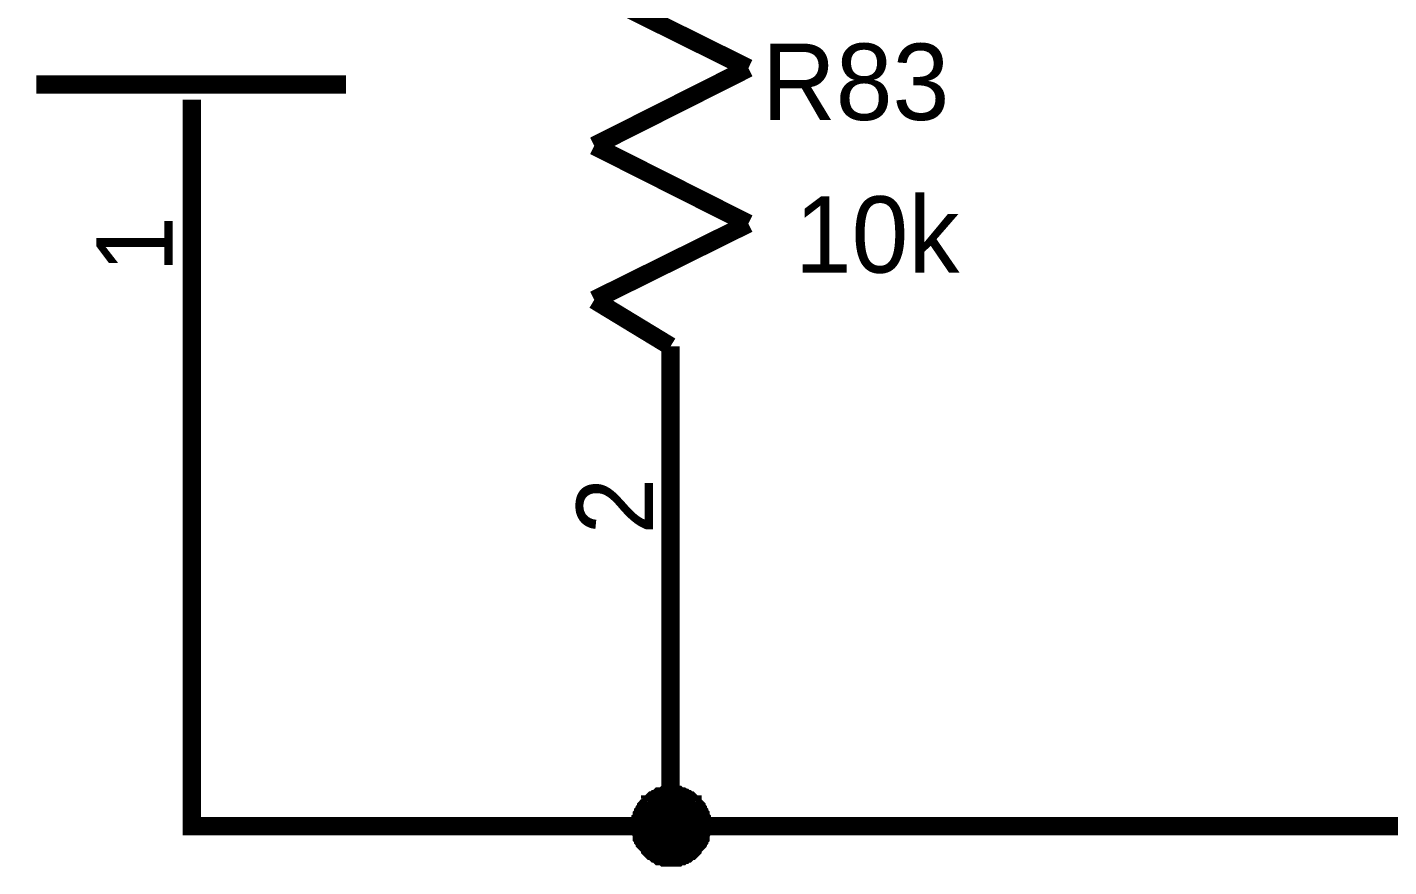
# Model space of a CAD drawing. Header units: millimetres. Extents: x 0 to 800, y 0 to 567.
# Drawn here: x 475.34 to 497.7, y 489.29 to 503.08 of the extents above; entities that cross this region are included whole.
import ezdxf

# ---------------------------------------------------------------- set-up
doc = ezdxf.new("R2010")
doc.units = ezdxf.units.MM
doc.layers.add('Sheet', color=255, linetype='Continuous')

msp = doc.modelspace()

# ---------------------------------------------------------------- linework, layer by layer
at = {"layer": 'Sheet'}
for points, const_width in [([(487.183, 502.404), (484.652, 503.659)], 0.3), ([(484.652, 501.128), (487.183, 502.404)], 0.3), ([(480.575, 502.136), (475.491, 502.136)], 0.3), ([(478.044, 501.889), (478.044, 500.366)], 0.3), ([(478.044, 501.889), (478.044, 501.643)], 0.3), ([(487.183, 499.851), (484.652, 501.128)], 0.3), ([(478.044, 500.366), (478.044, 489.951), (485.906, 489.951)], 0.3), ([(484.652, 498.597), (487.183, 499.851)], 0.3), ([(485.906, 497.835), (484.652, 498.597)], 0.3), ([(485.906, 497.835), (485.906, 492.75)], 0.3), ([(485.906, 497.835), (485.906, 497.073)], 0.3), ([(485.906, 492.75), (485.906, 489.951), (514.868, 489.951), (523.246, 489.951), (523.246, 492.482)], 0.3), ([(485.413, 489.951), (485.413, 489.973), (485.413, 489.995), (485.413, 490.04), (485.413, 490.063), (485.436, 490.085), (485.436, 490.107), (485.436, 490.13), (485.458, 490.152), (485.458, 490.175), (485.481, 490.197), (485.481, 490.219), (485.503, 490.242), (485.503, 490.264), (485.525, 490.287), (485.548, 490.309), (485.57, 490.309), (485.57, 490.331), (485.593, 490.354), (485.615, 490.376), (485.637, 490.376), (485.66, 490.399), (485.682, 490.399), (485.705, 490.421), (485.705, 490.421), (485.727, 490.443), (485.772, 490.443), (485.794, 490.443), (485.817, 490.466), (485.839, 490.466), (485.861, 490.466), (485.884, 490.466), (485.906, 490.466)], 0.3), ([(485.413, 489.951), (485.413, 489.973), (485.413, 489.995), (485.413, 490.04), (485.413, 490.063), (485.436, 490.085), (485.436, 490.107), (485.436, 490.13), (485.458, 490.152), (485.458, 490.175), (485.481, 490.197), (485.481, 490.219), (485.503, 490.242), (485.503, 490.264), (485.525, 490.287), (485.548, 490.309), (485.57, 490.309), (485.57, 490.331), (485.593, 490.354), (485.615, 490.376), (485.637, 490.376), (485.66, 490.399), (485.682, 490.399), (485.705, 490.421), (485.705, 490.421), (485.727, 490.443), (485.772, 490.443), (485.794, 490.443), (485.817, 490.466), (485.839, 490.466), (485.861, 490.466), (485.884, 490.466), (485.906, 490.466)], 0.3), ([(485.413, 489.951), (485.413, 489.973), (485.413, 489.995), (485.413, 490.04), (485.413, 490.063), (485.436, 490.085), (485.436, 490.107), (485.436, 490.13), (485.458, 490.152), (485.458, 490.175), (485.481, 490.197), (485.481, 490.219), (485.503, 490.242), (485.503, 490.264), (485.525, 490.287), (485.548, 490.309), (485.57, 490.309), (485.57, 490.331), (485.593, 490.354), (485.615, 490.376), (485.637, 490.376), (485.66, 490.399), (485.682, 490.399), (485.705, 490.421), (485.705, 490.421), (485.727, 490.443), (485.772, 490.443), (485.794, 490.443), (485.817, 490.466), (485.839, 490.466), (485.861, 490.466), (485.884, 490.466), (485.906, 490.466)], 0.3), ([(485.413, 489.951), (485.413, 489.973), (485.413, 489.995), (485.413, 490.04), (485.413, 490.063), (485.436, 490.085), (485.436, 490.107), (485.436, 490.13), (485.458, 490.152), (485.458, 490.175), (485.481, 490.197), (485.481, 490.219), (485.503, 490.242), (485.503, 490.264), (485.525, 490.287), (485.548, 490.309), (485.57, 490.309), (485.57, 490.331), (485.593, 490.354), (485.615, 490.376), (485.637, 490.376), (485.66, 490.399), (485.682, 490.399), (485.705, 490.421), (485.705, 490.421), (485.727, 490.443), (485.772, 490.443), (485.794, 490.443), (485.817, 490.466), (485.839, 490.466), (485.861, 490.466), (485.884, 490.466), (485.906, 490.466)], 0.3), ([(485.906, 490.466), (485.906, 490.466)], 0.3), ([(485.906, 490.466), (485.929, 490.466), (485.951, 490.466), (485.996, 490.466), (486.018, 490.466), (486.041, 490.443), (486.063, 490.443), (486.085, 490.443), (486.108, 490.421), (486.13, 490.421), (486.153, 490.399), (486.175, 490.399), (486.197, 490.376), (486.22, 490.376), (486.242, 490.354), (486.265, 490.331), (486.265, 490.309), (486.287, 490.309), (486.309, 490.287), (486.332, 490.264), (486.332, 490.242), (486.354, 490.219), (486.354, 490.197), (486.377, 490.175), (486.377, 490.152), (486.399, 490.13), (486.399, 490.107), (486.399, 490.085), (486.421, 490.063), (486.421, 490.04), (486.421, 489.995), (486.421, 489.973), (486.421, 489.951)], 0.3), ([(485.906, 490.466), (485.906, 490.466)], 0.3), ([(485.906, 490.466), (485.929, 490.466), (485.951, 490.466), (485.996, 490.466), (486.018, 490.466), (486.041, 490.443), (486.063, 490.443), (486.085, 490.443), (486.108, 490.421), (486.13, 490.421), (486.153, 490.399), (486.175, 490.399), (486.197, 490.376), (486.22, 490.376), (486.242, 490.354), (486.265, 490.331), (486.265, 490.309), (486.287, 490.309), (486.309, 490.287), (486.332, 490.264), (486.332, 490.242), (486.354, 490.219), (486.354, 490.197), (486.377, 490.175), (486.377, 490.152), (486.399, 490.13), (486.399, 490.107), (486.399, 490.085), (486.421, 490.063), (486.421, 490.04), (486.421, 489.995), (486.421, 489.973), (486.421, 489.951)], 0.3), ([(485.906, 490.466), (485.906, 490.466)], 0.3), ([(485.906, 490.466), (485.929, 490.466), (485.951, 490.466), (485.996, 490.466), (486.018, 490.466), (486.041, 490.443), (486.063, 490.443), (486.085, 490.443), (486.108, 490.421), (486.13, 490.421), (486.153, 490.399), (486.175, 490.399), (486.197, 490.376), (486.22, 490.376), (486.242, 490.354), (486.265, 490.331), (486.265, 490.309), (486.287, 490.309), (486.309, 490.287), (486.332, 490.264), (486.332, 490.242), (486.354, 490.219), (486.354, 490.197), (486.377, 490.175), (486.377, 490.152), (486.399, 490.13), (486.399, 490.107), (486.399, 490.085), (486.421, 490.063), (486.421, 490.04), (486.421, 489.995), (486.421, 489.973), (486.421, 489.951)], 0.3), ([(485.906, 490.466), (485.906, 490.466)], 0.3), ([(485.906, 490.466), (485.929, 490.466), (485.951, 490.466), (485.996, 490.466), (486.018, 490.466), (486.041, 490.443), (486.063, 490.443), (486.085, 490.443), (486.108, 490.421), (486.13, 490.421), (486.153, 490.399), (486.175, 490.399), (486.197, 490.376), (486.22, 490.376), (486.242, 490.354), (486.265, 490.331), (486.265, 490.309), (486.287, 490.309), (486.309, 490.287), (486.332, 490.264), (486.332, 490.242), (486.354, 490.219), (486.354, 490.197), (486.377, 490.175), (486.377, 490.152), (486.399, 490.13), (486.399, 490.107), (486.399, 490.085), (486.421, 490.063), (486.421, 490.04), (486.421, 489.995), (486.421, 489.973), (486.421, 489.951)], 0.3), ([(485.413, 489.951), (485.413, 489.973), (485.413, 489.995), (485.413, 490.04), (485.413, 490.063), (485.436, 490.085), (485.436, 490.107), (485.436, 490.13), (485.458, 490.152), (485.458, 490.175), (485.481, 490.197), (485.481, 490.219), (485.503, 490.242), (485.503, 490.264), (485.525, 490.287), (485.548, 490.309), (485.57, 490.309), (485.57, 490.331), (485.593, 490.354), (485.615, 490.376), (485.637, 490.376), (485.66, 490.399), (485.682, 490.399), (485.705, 490.421), (485.705, 490.421), (485.727, 490.443), (485.772, 490.443), (485.794, 490.443), (485.817, 490.466), (485.839, 490.466), (485.861, 490.466), (485.884, 490.466), (485.906, 490.466)], 0.0991), ([(485.413, 489.951), (485.413, 489.973), (485.413, 489.995), (485.413, 490.04), (485.413, 490.063), (485.436, 490.085), (485.436, 490.107), (485.436, 490.13), (485.458, 490.152), (485.458, 490.175), (485.481, 490.197), (485.481, 490.219), (485.503, 490.242), (485.503, 490.264), (485.525, 490.287), (485.548, 490.309), (485.57, 490.309), (485.57, 490.331), (485.593, 490.354), (485.615, 490.376), (485.637, 490.376), (485.66, 490.399), (485.682, 490.399), (485.705, 490.421), (485.705, 490.421), (485.727, 490.443), (485.772, 490.443), (485.794, 490.443), (485.817, 490.466), (485.839, 490.466), (485.861, 490.466), (485.884, 490.466), (485.906, 490.466)], 0.0991), ([(485.413, 489.951), (485.413, 489.973), (485.413, 489.995), (485.413, 490.04), (485.413, 490.063), (485.436, 490.085), (485.436, 490.107), (485.436, 490.13), (485.458, 490.152), (485.458, 490.175), (485.481, 490.197), (485.481, 490.219), (485.503, 490.242), (485.503, 490.264), (485.525, 490.287), (485.548, 490.309), (485.57, 490.309), (485.57, 490.331), (485.593, 490.354), (485.615, 490.376), (485.637, 490.376), (485.66, 490.399), (485.682, 490.399), (485.705, 490.421), (485.705, 490.421), (485.727, 490.443), (485.772, 490.443), (485.794, 490.443), (485.817, 490.466), (485.839, 490.466), (485.861, 490.466), (485.884, 490.466), (485.906, 490.466)], 0.0991), ([(485.413, 489.951), (485.413, 489.973), (485.413, 489.995), (485.413, 490.04), (485.413, 490.063), (485.436, 490.085), (485.436, 490.107), (485.436, 490.13), (485.458, 490.152), (485.458, 490.175), (485.481, 490.197), (485.481, 490.219), (485.503, 490.242), (485.503, 490.264), (485.525, 490.287), (485.548, 490.309), (485.57, 490.309), (485.57, 490.331), (485.593, 490.354), (485.615, 490.376), (485.637, 490.376), (485.66, 490.399), (485.682, 490.399), (485.705, 490.421), (485.705, 490.421), (485.727, 490.443), (485.772, 490.443), (485.794, 490.443), (485.817, 490.466), (485.839, 490.466), (485.861, 490.466), (485.884, 490.466), (485.906, 490.466)], 0.0991), ([(485.906, 490.466), (485.906, 490.466)], 0.0991), ([(485.906, 490.466), (485.929, 490.466), (485.951, 490.466), (485.996, 490.466), (486.018, 490.466), (486.041, 490.443), (486.063, 490.443), (486.085, 490.443), (486.108, 490.421), (486.13, 490.421), (486.153, 490.399), (486.175, 490.399), (486.197, 490.376), (486.22, 490.376), (486.242, 490.354), (486.265, 490.331), (486.265, 490.309), (486.287, 490.309), (486.309, 490.287), (486.332, 490.264), (486.332, 490.242), (486.354, 490.219), (486.354, 490.197), (486.377, 490.175), (486.377, 490.152), (486.399, 490.13), (486.399, 490.107), (486.399, 490.085), (486.421, 490.063), (486.421, 490.04), (486.421, 489.995), (486.421, 489.973), (486.421, 489.951)], 0.0991), ([(485.906, 490.466), (485.906, 490.466)], 0.0991), ([(485.906, 490.466), (485.929, 490.466), (485.951, 490.466), (485.996, 490.466), (486.018, 490.466), (486.041, 490.443), (486.063, 490.443), (486.085, 490.443), (486.108, 490.421), (486.13, 490.421), (486.153, 490.399), (486.175, 490.399), (486.197, 490.376), (486.22, 490.376), (486.242, 490.354), (486.265, 490.331), (486.265, 490.309), (486.287, 490.309), (486.309, 490.287), (486.332, 490.264), (486.332, 490.242), (486.354, 490.219), (486.354, 490.197), (486.377, 490.175), (486.377, 490.152), (486.399, 490.13), (486.399, 490.107), (486.399, 490.085), (486.421, 490.063), (486.421, 490.04), (486.421, 489.995), (486.421, 489.973), (486.421, 489.951)], 0.0991), ([(485.906, 490.466), (485.906, 490.466)], 0.0991), ([(485.906, 490.466), (485.929, 490.466), (485.951, 490.466), (485.996, 490.466), (486.018, 490.466), (486.041, 490.443), (486.063, 490.443), (486.085, 490.443), (486.108, 490.421), (486.13, 490.421), (486.153, 490.399), (486.175, 490.399), (486.197, 490.376), (486.22, 490.376), (486.242, 490.354), (486.265, 490.331), (486.265, 490.309), (486.287, 490.309), (486.309, 490.287), (486.332, 490.264), (486.332, 490.242), (486.354, 490.219), (486.354, 490.197), (486.377, 490.175), (486.377, 490.152), (486.399, 490.13), (486.399, 490.107), (486.399, 490.085), (486.421, 490.063), (486.421, 490.04), (486.421, 489.995), (486.421, 489.973), (486.421, 489.951)], 0.0991), ([(485.906, 490.466), (485.906, 490.466)], 0.0991), ([(485.906, 490.466), (485.929, 490.466), (485.951, 490.466), (485.996, 490.466), (486.018, 490.466), (486.041, 490.443), (486.063, 490.443), (486.085, 490.443), (486.108, 490.421), (486.13, 490.421), (486.153, 490.399), (486.175, 490.399), (486.197, 490.376), (486.22, 490.376), (486.242, 490.354), (486.265, 490.331), (486.265, 490.309), (486.287, 490.309), (486.309, 490.287), (486.332, 490.264), (486.332, 490.242), (486.354, 490.219), (486.354, 490.197), (486.377, 490.175), (486.377, 490.152), (486.399, 490.13), (486.399, 490.107), (486.399, 490.085), (486.421, 490.063), (486.421, 490.04), (486.421, 489.995), (486.421, 489.973), (486.421, 489.951)], 0.0991), ([(485.906, 489.435), (485.884, 489.435), (485.861, 489.435), (485.839, 489.435), (485.817, 489.435), (485.794, 489.458), (485.772, 489.458), (485.727, 489.458), (485.705, 489.48), (485.705, 489.48), (485.682, 489.503), (485.66, 489.503), (485.637, 489.525), (485.615, 489.547), (485.593, 489.547), (485.57, 489.57), (485.57, 489.592), (485.548, 489.615), (485.525, 489.637), (485.503, 489.659), (485.503, 489.659), (485.481, 489.682), (485.481, 489.704), (485.458, 489.727), (485.458, 489.749), (485.436, 489.771), (485.436, 489.794), (485.436, 489.816), (485.413, 489.861), (485.413, 489.883), (485.413, 489.906), (485.413, 489.928), (485.413, 489.951)], 0.3), ([(485.413, 489.951), (485.413, 489.951)], 0.3), ([(485.906, 489.435), (485.884, 489.435), (485.861, 489.435), (485.839, 489.435), (485.817, 489.435), (485.794, 489.458), (485.772, 489.458), (485.727, 489.458), (485.705, 489.48), (485.705, 489.48), (485.682, 489.503), (485.66, 489.503), (485.637, 489.525), (485.615, 489.547), (485.593, 489.547), (485.57, 489.57), (485.57, 489.592), (485.548, 489.615), (485.525, 489.637), (485.503, 489.659), (485.503, 489.659), (485.481, 489.682), (485.481, 489.704), (485.458, 489.727), (485.458, 489.749), (485.436, 489.771), (485.436, 489.794), (485.436, 489.816), (485.413, 489.861), (485.413, 489.883), (485.413, 489.906), (485.413, 489.928), (485.413, 489.951)], 0.3), ([(485.413, 489.951), (485.413, 489.951)], 0.3), ([(485.906, 489.435), (485.884, 489.435), (485.861, 489.435), (485.839, 489.435), (485.817, 489.435), (485.794, 489.458), (485.772, 489.458), (485.727, 489.458), (485.705, 489.48), (485.705, 489.48), (485.682, 489.503), (485.66, 489.503), (485.637, 489.525), (485.615, 489.547), (485.593, 489.547), (485.57, 489.57), (485.57, 489.592), (485.548, 489.615), (485.525, 489.637), (485.503, 489.659), (485.503, 489.659), (485.481, 489.682), (485.481, 489.704), (485.458, 489.727), (485.458, 489.749), (485.436, 489.771), (485.436, 489.794), (485.436, 489.816), (485.413, 489.861), (485.413, 489.883), (485.413, 489.906), (485.413, 489.928), (485.413, 489.951)], 0.3), ([(485.413, 489.951), (485.413, 489.951)], 0.3), ([(485.906, 489.435), (485.884, 489.435), (485.861, 489.435), (485.839, 489.435), (485.817, 489.435), (485.794, 489.458), (485.772, 489.458), (485.727, 489.458), (485.705, 489.48), (485.705, 489.48), (485.682, 489.503), (485.66, 489.503), (485.637, 489.525), (485.615, 489.547), (485.593, 489.547), (485.57, 489.57), (485.57, 489.592), (485.548, 489.615), (485.525, 489.637), (485.503, 489.659), (485.503, 489.659), (485.481, 489.682), (485.481, 489.704), (485.458, 489.727), (485.458, 489.749), (485.436, 489.771), (485.436, 489.794), (485.436, 489.816), (485.413, 489.861), (485.413, 489.883), (485.413, 489.906), (485.413, 489.928), (485.413, 489.951)], 0.3), ([(485.413, 489.951), (485.413, 489.951)], 0.3), ([(485.906, 489.435), (485.884, 489.435), (485.861, 489.435), (485.839, 489.435), (485.817, 489.435), (485.794, 489.458), (485.772, 489.458), (485.727, 489.458), (485.705, 489.48), (485.705, 489.48), (485.682, 489.503), (485.66, 489.503), (485.637, 489.525), (485.615, 489.547), (485.593, 489.547), (485.57, 489.57), (485.57, 489.592), (485.548, 489.615), (485.525, 489.637), (485.503, 489.659), (485.503, 489.659), (485.481, 489.682), (485.481, 489.704), (485.458, 489.727), (485.458, 489.749), (485.436, 489.771), (485.436, 489.794), (485.436, 489.816), (485.413, 489.861), (485.413, 489.883), (485.413, 489.906), (485.413, 489.928), (485.413, 489.951)], 0.0991), ([(485.413, 489.951), (485.413, 489.951)], 0.0991), ([(485.906, 489.435), (485.884, 489.435), (485.861, 489.435), (485.839, 489.435), (485.817, 489.435), (485.794, 489.458), (485.772, 489.458), (485.727, 489.458), (485.705, 489.48), (485.705, 489.48), (485.682, 489.503), (485.66, 489.503), (485.637, 489.525), (485.615, 489.547), (485.593, 489.547), (485.57, 489.57), (485.57, 489.592), (485.548, 489.615), (485.525, 489.637), (485.503, 489.659), (485.503, 489.659), (485.481, 489.682), (485.481, 489.704), (485.458, 489.727), (485.458, 489.749), (485.436, 489.771), (485.436, 489.794), (485.436, 489.816), (485.413, 489.861), (485.413, 489.883), (485.413, 489.906), (485.413, 489.928), (485.413, 489.951)], 0.0991), ([(485.413, 489.951), (485.413, 489.951)], 0.0991), ([(485.906, 489.435), (485.884, 489.435), (485.861, 489.435), (485.839, 489.435), (485.817, 489.435), (485.794, 489.458), (485.772, 489.458), (485.727, 489.458), (485.705, 489.48), (485.705, 489.48), (485.682, 489.503), (485.66, 489.503), (485.637, 489.525), (485.615, 489.547), (485.593, 489.547), (485.57, 489.57), (485.57, 489.592), (485.548, 489.615), (485.525, 489.637), (485.503, 489.659), (485.503, 489.659), (485.481, 489.682), (485.481, 489.704), (485.458, 489.727), (485.458, 489.749), (485.436, 489.771), (485.436, 489.794), (485.436, 489.816), (485.413, 489.861), (485.413, 489.883), (485.413, 489.906), (485.413, 489.928), (485.413, 489.951)], 0.0991), ([(485.413, 489.951), (485.413, 489.951)], 0.0991), ([(485.906, 489.435), (485.884, 489.435), (485.861, 489.435), (485.839, 489.435), (485.817, 489.435), (485.794, 489.458), (485.772, 489.458), (485.727, 489.458), (485.705, 489.48), (485.705, 489.48), (485.682, 489.503), (485.66, 489.503), (485.637, 489.525), (485.615, 489.547), (485.593, 489.547), (485.57, 489.57), (485.57, 489.592), (485.548, 489.615), (485.525, 489.637), (485.503, 489.659), (485.503, 489.659), (485.481, 489.682), (485.481, 489.704), (485.458, 489.727), (485.458, 489.749), (485.436, 489.771), (485.436, 489.794), (485.436, 489.816), (485.413, 489.861), (485.413, 489.883), (485.413, 489.906), (485.413, 489.928), (485.413, 489.951)], 0.0991), ([(485.413, 489.951), (485.413, 489.951)], 0.0991), ([(486.421, 489.951), (486.421, 489.928), (486.421, 489.906), (486.421, 489.883), (486.421, 489.861), (486.399, 489.816), (486.399, 489.794), (486.399, 489.771), (486.377, 489.749), (486.377, 489.727), (486.354, 489.704), (486.354, 489.682), (486.332, 489.659), (486.332, 489.659), (486.309, 489.637), (486.287, 489.615), (486.265, 489.592), (486.265, 489.57), (486.242, 489.547), (486.22, 489.547), (486.197, 489.525), (486.175, 489.503), (486.153, 489.503), (486.13, 489.48), (486.108, 489.48), (486.085, 489.458), (486.063, 489.458), (486.041, 489.458), (486.018, 489.435), (485.996, 489.435), (485.951, 489.435), (485.929, 489.435), (485.906, 489.435)], 0.3), ([(486.421, 489.951), (486.421, 489.928), (486.421, 489.906), (486.421, 489.883), (486.421, 489.861), (486.399, 489.816), (486.399, 489.794), (486.399, 489.771), (486.377, 489.749), (486.377, 489.727), (486.354, 489.704), (486.354, 489.682), (486.332, 489.659), (486.332, 489.659), (486.309, 489.637), (486.287, 489.615), (486.265, 489.592), (486.265, 489.57), (486.242, 489.547), (486.22, 489.547), (486.197, 489.525), (486.175, 489.503), (486.153, 489.503), (486.13, 489.48), (486.108, 489.48), (486.085, 489.458), (486.063, 489.458), (486.041, 489.458), (486.018, 489.435), (485.996, 489.435), (485.951, 489.435), (485.929, 489.435), (485.906, 489.435)], 0.3), ([(486.421, 489.951), (486.421, 489.928), (486.421, 489.906), (486.421, 489.883), (486.421, 489.861), (486.399, 489.816), (486.399, 489.794), (486.399, 489.771), (486.377, 489.749), (486.377, 489.727), (486.354, 489.704), (486.354, 489.682), (486.332, 489.659), (486.332, 489.659), (486.309, 489.637), (486.287, 489.615), (486.265, 489.592), (486.265, 489.57), (486.242, 489.547), (486.22, 489.547), (486.197, 489.525), (486.175, 489.503), (486.153, 489.503), (486.13, 489.48), (486.108, 489.48), (486.085, 489.458), (486.063, 489.458), (486.041, 489.458), (486.018, 489.435), (485.996, 489.435), (485.951, 489.435), (485.929, 489.435), (485.906, 489.435)], 0.3), ([(486.421, 489.951), (486.421, 489.928), (486.421, 489.906), (486.421, 489.883), (486.421, 489.861), (486.399, 489.816), (486.399, 489.794), (486.399, 489.771), (486.377, 489.749), (486.377, 489.727), (486.354, 489.704), (486.354, 489.682), (486.332, 489.659), (486.332, 489.659), (486.309, 489.637), (486.287, 489.615), (486.265, 489.592), (486.265, 489.57), (486.242, 489.547), (486.22, 489.547), (486.197, 489.525), (486.175, 489.503), (486.153, 489.503), (486.13, 489.48), (486.108, 489.48), (486.085, 489.458), (486.063, 489.458), (486.041, 489.458), (486.018, 489.435), (485.996, 489.435), (485.951, 489.435), (485.929, 489.435), (485.906, 489.435)], 0.3), ([(486.421, 489.951), (486.421, 489.928), (486.421, 489.906), (486.421, 489.883), (486.421, 489.861), (486.399, 489.816), (486.399, 489.794), (486.399, 489.771), (486.377, 489.749), (486.377, 489.727), (486.354, 489.704), (486.354, 489.682), (486.332, 489.659), (486.332, 489.659), (486.309, 489.637), (486.287, 489.615), (486.265, 489.592), (486.265, 489.57), (486.242, 489.547), (486.22, 489.547), (486.197, 489.525), (486.175, 489.503), (486.153, 489.503), (486.13, 489.48), (486.108, 489.48), (486.085, 489.458), (486.063, 489.458), (486.041, 489.458), (486.018, 489.435), (485.996, 489.435), (485.951, 489.435), (485.929, 489.435), (485.906, 489.435)], 0.0991), ([(486.421, 489.951), (486.421, 489.928), (486.421, 489.906), (486.421, 489.883), (486.421, 489.861), (486.399, 489.816), (486.399, 489.794), (486.399, 489.771), (486.377, 489.749), (486.377, 489.727), (486.354, 489.704), (486.354, 489.682), (486.332, 489.659), (486.332, 489.659), (486.309, 489.637), (486.287, 489.615), (486.265, 489.592), (486.265, 489.57), (486.242, 489.547), (486.22, 489.547), (486.197, 489.525), (486.175, 489.503), (486.153, 489.503), (486.13, 489.48), (486.108, 489.48), (486.085, 489.458), (486.063, 489.458), (486.041, 489.458), (486.018, 489.435), (485.996, 489.435), (485.951, 489.435), (485.929, 489.435), (485.906, 489.435)], 0.0991), ([(486.421, 489.951), (486.421, 489.928), (486.421, 489.906), (486.421, 489.883), (486.421, 489.861), (486.399, 489.816), (486.399, 489.794), (486.399, 489.771), (486.377, 489.749), (486.377, 489.727), (486.354, 489.704), (486.354, 489.682), (486.332, 489.659), (486.332, 489.659), (486.309, 489.637), (486.287, 489.615), (486.265, 489.592), (486.265, 489.57), (486.242, 489.547), (486.22, 489.547), (486.197, 489.525), (486.175, 489.503), (486.153, 489.503), (486.13, 489.48), (486.108, 489.48), (486.085, 489.458), (486.063, 489.458), (486.041, 489.458), (486.018, 489.435), (485.996, 489.435), (485.951, 489.435), (485.929, 489.435), (485.906, 489.435)], 0.0991), ([(486.421, 489.951), (486.421, 489.928), (486.421, 489.906), (486.421, 489.883), (486.421, 489.861), (486.399, 489.816), (486.399, 489.794), (486.399, 489.771), (486.377, 489.749), (486.377, 489.727), (486.354, 489.704), (486.354, 489.682), (486.332, 489.659), (486.332, 489.659), (486.309, 489.637), (486.287, 489.615), (486.265, 489.592), (486.265, 489.57), (486.242, 489.547), (486.22, 489.547), (486.197, 489.525), (486.175, 489.503), (486.153, 489.503), (486.13, 489.48), (486.108, 489.48), (486.085, 489.458), (486.063, 489.458), (486.041, 489.458), (486.018, 489.435), (485.996, 489.435), (485.951, 489.435), (485.929, 489.435), (485.906, 489.435)], 0.0991), ([(486.421, 489.951), (486.421, 489.951), (486.421, 489.951), (486.421, 489.951), (486.421, 489.951), (486.421, 489.951), (486.421, 489.951), (486.421, 489.951), (486.421, 489.951), (486.421, 489.951), (486.421, 489.951), (486.421, 489.951), (486.421, 489.951), (486.421, 489.951), (486.421, 489.951), (486.421, 489.951), (486.421, 489.951), (486.421, 489.951), (486.421, 489.951), (486.421, 489.951), (486.421, 489.951), (486.421, 489.951), (486.421, 489.951), (486.421, 489.951), (486.421, 489.951), (486.421, 489.951), (486.421, 489.951), (486.421, 489.951), (486.421, 489.951), (486.421, 489.951), (486.421, 489.951), (486.421, 489.951), (486.421, 489.951)], 0.3), ([(486.421, 489.951), (486.421, 489.951)], 0.3), ([(486.421, 489.951), (486.421, 489.951), (486.421, 489.951), (486.421, 489.951), (486.421, 489.951), (486.421, 489.951), (486.421, 489.951), (486.421, 489.951), (486.421, 489.951), (486.421, 489.951), (486.421, 489.951), (486.421, 489.951), (486.421, 489.951), (486.421, 489.951), (486.421, 489.951), (486.421, 489.951), (486.421, 489.951), (486.421, 489.951), (486.421, 489.951), (486.421, 489.951), (486.421, 489.951), (486.421, 489.951), (486.421, 489.951), (486.421, 489.951), (486.421, 489.951), (486.421, 489.951), (486.421, 489.951), (486.421, 489.951), (486.421, 489.951), (486.421, 489.951), (486.421, 489.951), (486.421, 489.951), (486.421, 489.951)], 0.3), ([(486.421, 489.951), (486.421, 489.951)], 0.3), ([(486.421, 489.951), (486.421, 489.951), (486.421, 489.951), (486.421, 489.951), (486.421, 489.951), (486.421, 489.951), (486.421, 489.951), (486.421, 489.951), (486.421, 489.951), (486.421, 489.951), (486.421, 489.951), (486.421, 489.951), (486.421, 489.951), (486.421, 489.951), (486.421, 489.951), (486.421, 489.951), (486.421, 489.951), (486.421, 489.951), (486.421, 489.951), (486.421, 489.951), (486.421, 489.951), (486.421, 489.951), (486.421, 489.951), (486.421, 489.951), (486.421, 489.951), (486.421, 489.951), (486.421, 489.951), (486.421, 489.951), (486.421, 489.951), (486.421, 489.951), (486.421, 489.951), (486.421, 489.951), (486.421, 489.951)], 0.3), ([(486.421, 489.951), (486.421, 489.951)], 0.3), ([(486.421, 489.951), (486.421, 489.951), (486.421, 489.951), (486.421, 489.951), (486.421, 489.951), (486.421, 489.951), (486.421, 489.951), (486.421, 489.951), (486.421, 489.951), (486.421, 489.951), (486.421, 489.951), (486.421, 489.951), (486.421, 489.951), (486.421, 489.951), (486.421, 489.951), (486.421, 489.951), (486.421, 489.951), (486.421, 489.951), (486.421, 489.951), (486.421, 489.951), (486.421, 489.951), (486.421, 489.951), (486.421, 489.951), (486.421, 489.951), (486.421, 489.951), (486.421, 489.951), (486.421, 489.951), (486.421, 489.951), (486.421, 489.951), (486.421, 489.951), (486.421, 489.951), (486.421, 489.951), (486.421, 489.951)], 0.3), ([(486.421, 489.951), (486.421, 489.951)], 0.3), ([(486.421, 489.951), (486.421, 489.951), (486.421, 489.951), (486.421, 489.951), (486.421, 489.951), (486.421, 489.951), (486.421, 489.951), (486.421, 489.951), (486.421, 489.951), (486.421, 489.951), (486.421, 489.951), (486.421, 489.951), (486.421, 489.951), (486.421, 489.951), (486.421, 489.951), (486.421, 489.951), (486.421, 489.951), (486.421, 489.951), (486.421, 489.951), (486.421, 489.951), (486.421, 489.951), (486.421, 489.951), (486.421, 489.951), (486.421, 489.951), (486.421, 489.951), (486.421, 489.951), (486.421, 489.951), (486.421, 489.951), (486.421, 489.951), (486.421, 489.951), (486.421, 489.951), (486.421, 489.951), (486.421, 489.951)], 0.0991), ([(486.421, 489.951), (486.421, 489.951)], 0.0991), ([(486.421, 489.951), (486.421, 489.951), (486.421, 489.951), (486.421, 489.951), (486.421, 489.951), (486.421, 489.951), (486.421, 489.951), (486.421, 489.951), (486.421, 489.951), (486.421, 489.951), (486.421, 489.951), (486.421, 489.951), (486.421, 489.951), (486.421, 489.951), (486.421, 489.951), (486.421, 489.951), (486.421, 489.951), (486.421, 489.951), (486.421, 489.951), (486.421, 489.951), (486.421, 489.951), (486.421, 489.951), (486.421, 489.951), (486.421, 489.951), (486.421, 489.951), (486.421, 489.951), (486.421, 489.951), (486.421, 489.951), (486.421, 489.951), (486.421, 489.951), (486.421, 489.951), (486.421, 489.951), (486.421, 489.951)], 0.0991), ([(486.421, 489.951), (486.421, 489.951)], 0.0991), ([(486.421, 489.951), (486.421, 489.951), (486.421, 489.951), (486.421, 489.951), (486.421, 489.951), (486.421, 489.951), (486.421, 489.951), (486.421, 489.951), (486.421, 489.951), (486.421, 489.951), (486.421, 489.951), (486.421, 489.951), (486.421, 489.951), (486.421, 489.951), (486.421, 489.951), (486.421, 489.951), (486.421, 489.951), (486.421, 489.951), (486.421, 489.951), (486.421, 489.951), (486.421, 489.951), (486.421, 489.951), (486.421, 489.951), (486.421, 489.951), (486.421, 489.951), (486.421, 489.951), (486.421, 489.951), (486.421, 489.951), (486.421, 489.951), (486.421, 489.951), (486.421, 489.951), (486.421, 489.951), (486.421, 489.951)], 0.0991), ([(486.421, 489.951), (486.421, 489.951)], 0.0991), ([(486.421, 489.951), (486.421, 489.951), (486.421, 489.951), (486.421, 489.951), (486.421, 489.951), (486.421, 489.951), (486.421, 489.951), (486.421, 489.951), (486.421, 489.951), (486.421, 489.951), (486.421, 489.951), (486.421, 489.951), (486.421, 489.951), (486.421, 489.951), (486.421, 489.951), (486.421, 489.951), (486.421, 489.951), (486.421, 489.951), (486.421, 489.951), (486.421, 489.951), (486.421, 489.951), (486.421, 489.951), (486.421, 489.951), (486.421, 489.951), (486.421, 489.951), (486.421, 489.951), (486.421, 489.951), (486.421, 489.951), (486.421, 489.951), (486.421, 489.951), (486.421, 489.951), (486.421, 489.951), (486.421, 489.951)], 0.0991), ([(486.421, 489.951), (486.421, 489.951)], 0.0991)]:
    msp.add_lwpolyline(points, dxfattribs=dict(at, const_width=const_width))
at = {"layer": 'Sheet', "const_width": 0.508}
msp.add_lwpolyline([(485.648, 489.966, 1), (486.156, 489.966, 1)], format="xyb", close=True, dxfattribs=at)

# ---------------------------------------------------------------- texts
at = {"layer": 'Sheet'}
for s, p in [('R83', (487.407, 501.553)), ('10k', (487.945, 499.045))]:
    msp.add_text(s, height=1.2543, dxfattribs=at).set_placement(p)
for s, p in [('1', (477.73, 499.045)), ('2', (485.615, 494.744))]:
    msp.add_text(s, height=1.254, rotation=90, dxfattribs=at).set_placement(p)

doc.saveas('drawing.dxf')
